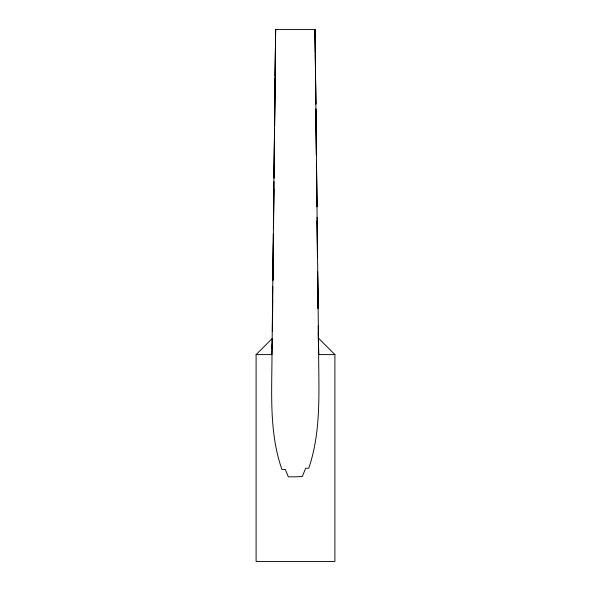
<?xml version="1.0" encoding="UTF-8"?>
<svg xmlns="http://www.w3.org/2000/svg" width="591" height="591" viewBox="0 0 591 591"><rect width="100%" height="100%" fill="white"/><g stroke="black" fill="none" stroke-linecap="round" stroke-linejoin="round"><path stroke-width="0.89" d="M271.986 354.6C271.904 392.919 269.031 432.715 281.914 469.424L285.305 469.424L288.334 476.834L295.337 476.834L302.333 476.464L305.695 468.242L308.738 468.242C321.209 431.858 318.793 392.542 318.645 354.6L315.033 29.55L275.635 29.55L271.986 354.6L256.102 354.6L256.102 561.45L334.898 561.45L334.898 354.6L318.313 338.015L318.254 332.489M272.052 348.358L272.156 339.145M272.355 330.997L272.747 286.628M272.909 280.297L273.338 234.102M273.47 228.673L273.929 181.585M274.025 177.972L274.52 129.06M274.579 126.348L275.635 29.55L275.14 75.641M272.421 330.982L272.747 299.571M272.968 280.282L273.338 244.275M273.515 228.658L273.929 188.98M274.054 177.957L274.52 133.684M274.601 126.341L275.111 78.396M271.882 354.009L272.156 344.76M256.102 354.6L272.348 338.355M318.645 354.6L334.898 354.6M318.313 338.015L318.778 353.824M315.897 108.729L316.377 155.115M316.481 163.05L316.924 206.813M317.072 217.37L317.47 257.595M317.663 271.69L318.061 308.524L317.67 277.238M318.254 326.018L318.423 341.664M315.276 52.569L315.033 29.55L315.845 104.127L315.298 54.409M315.889 109.66L316.362 154.776M316.481 165.827L316.916 206.34M317.072 221.071L317.448 256.982"/></g></svg>
